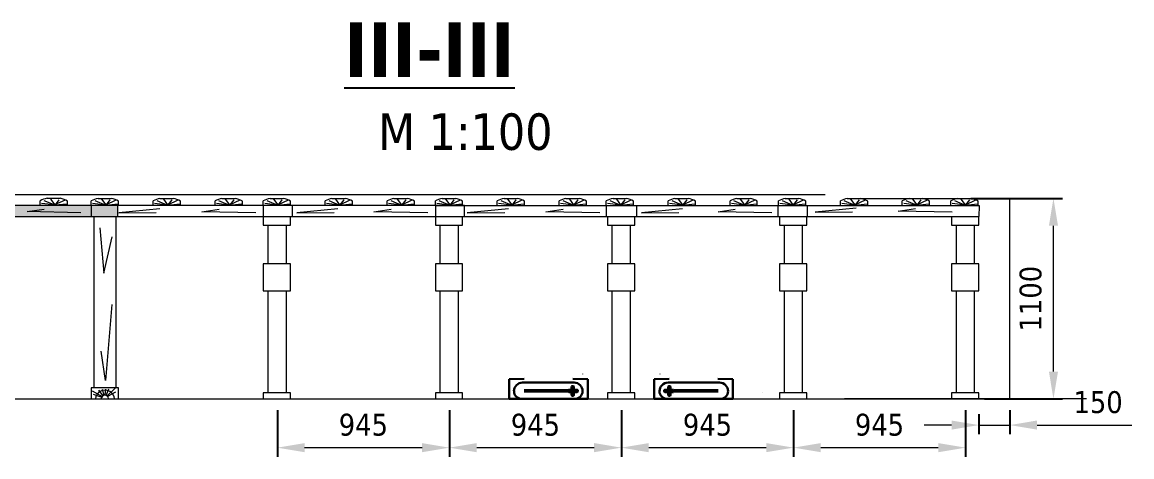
# Model space of a CAD drawing. Header units: millimetres. Extents: x 1757 to 4342, y -1901 to 53.
# Drawn here: x 4046.9 to 4107.9, y -523.2 to -499.4 of the extents above; entities that cross this region are included whole.
import ezdxf

# ---------------------------------------------------------------- set-up
doc = ezdxf.new("R2010")
doc.units = ezdxf.units.MM
doc.header["$LTSCALE"] = 0.1
doc.linetypes.add('DASHED', pattern=[0.75, 0.5, -0.25])
doc.styles.add('стиль', font='TAHOMA.TTF')
doc.dimstyles.new('Копия DIN', dxfattribs={"dimtxt": 2, "dimasz": 2.5, "dimexe": 0.5, "dimexo": 0.625, "dimtad": 0, "dimdec": 0, "dimlfac": 100, "dimzin": 4, "dimdsep": 46, "dimtxsty": 'стиль', "dimcen": 2.5, "dimclre": 256, "dimclrt": 256, "dimadec": 0, "dimazin": 2, "dimtfac": 1, "dimtdec": 0, "dimtmove": 0, "dimatfit": 3, "dimfxl": 1.25, "dimtvp": 1, "dimtolj": 1, "dimtzin": 0, "dimlwd": 0, "dimarcsym": 0})

# ---------------------------------------------------------------- blocks, each defined once
blk = doc.blocks.new('*D447')
at = {"linetype": 'ByBlock', "lineweight": -2}
for p, q in [((4099.458, -520.877), (4099.458, -521.973)), ((4101.158, -520.664), (4101.158, -521.973))]:
    blk.add_line(p, q, dxfattribs=at)
at = {"color": 0, "linetype": 'ByBlock', "lineweight": 0}
for p, q in [((4097.958, -521.473), (4096.458, -521.473)), ((4099.458, -521.473), (4101.158, -521.473)), ((4102.658, -521.473), (4107.862, -521.473))]:
    blk.add_line(p, q, dxfattribs=at)
at = {"color": 0, "lineweight": 0}
for points in [[(4097.958, -521.223), (4097.958, -521.723), (4099.458, -521.473)], [(4102.658, -521.223), (4102.658, -521.723), (4101.158, -521.473)]]:
    blk.add_solid(points, dxfattribs=at)
at = {"layer": 'Defpoints', "color": 0, "lineweight": 0}
for p in [(4099.458, -520.252), (4101.158, -520.039), (4101.158, -521.473)]:
    blk.add_point(p, dxfattribs=at)
at = {"lineweight": 15, "insert": (4106.01, -520.224), "char_height": 1.2, "attachment_point": 5, "style": 'стиль'}
blk.add_mtext('\\A1;150', dxfattribs=at)
blk = doc.blocks.new('*D443')
at = {"linetype": 'ByBlock', "lineweight": -2}
for p, q in [((4089.279, -520.655), (4089.279, -523.212)), ((4098.729, -520.655), (4098.729, -523.212))]:
    blk.add_line(p, q, dxfattribs=at)
at = {"color": 0, "linetype": 'ByBlock', "lineweight": 0}
blk.add_line((4090.779, -522.712), (4097.229, -522.712), dxfattribs=at)
at = {"color": 0, "lineweight": 0}
for points in [[(4090.779, -522.462), (4090.779, -522.962), (4089.279, -522.712)], [(4097.229, -522.462), (4097.229, -522.962), (4098.729, -522.712)]]:
    blk.add_solid(points, dxfattribs=at)
at = {"layer": 'Defpoints', "color": 0, "lineweight": 0}
for p in [(4089.279, -520.03), (4098.729, -520.03), (4098.729, -522.712)]:
    blk.add_point(p, dxfattribs=at)
at = {"lineweight": 15, "insert": (4094.004, -521.463), "char_height": 1.2, "attachment_point": 5, "style": 'стиль'}
blk.add_mtext('\\A1;945', dxfattribs=at)
blk = doc.blocks.new('*D448')
at = {"linetype": 'ByBlock', "lineweight": -2}
for p, q in [((4099.018, -509.039), (4104.058, -509.039)), ((4099.768, -520.039), (4104.058, -520.039))]:
    blk.add_line(p, q, dxfattribs=at)
at = {"color": 0, "linetype": 'ByBlock', "lineweight": 0}
blk.add_line((4103.558, -518.539), (4103.558, -510.539), dxfattribs=at)
at = {"color": 0, "lineweight": 0}
for points in [[(4103.308, -510.539), (4103.808, -510.539), (4103.558, -509.039)], [(4103.308, -518.539), (4103.808, -518.539), (4103.558, -520.039)]]:
    blk.add_solid(points, dxfattribs=at)
at = {"layer": 'Defpoints', "color": 0, "lineweight": 0}
for p in [(4098.393, -509.039), (4103.558, -509.039), (4099.143, -520.039)]:
    blk.add_point(p, dxfattribs=at)
at = {"lineweight": 0, "insert": (4102.308, -514.539), "char_height": 1.2, "attachment_point": 5, "rotation": 90, "style": 'стиль'}
blk.add_mtext('\\A1;1100', dxfattribs=at)
blk = doc.blocks.new('з0.15')
at = {"color": 7, "lineweight": 15}
for p, q in [((4546.206, -853.806), (4546.933, -853.806)), ((4545.833, -854.206), (4545.833, -853.942)), ((4547.333, -854.206), (4547.333, -853.956))]:
    blk.add_line(p, q, dxfattribs=at)
for points in [[(4546.858, -853.891), (4546.644, -854.16), (4546.412, -853.845)], [(4547.193, -853.91), (4546.617, -854.17), (4545.91, -854.095)], [(4546.031, -853.919), (4546.626, -854.17), (4547.295, -854.105)]]:
    blk.add_lwpolyline(points, dxfattribs=at)
for centre, radius, start, end in [((4546.451, -855.05), 1.269, 101.14815, 119.14223), ((4546.698, -855.035), 1.251, 59.50616, 79.18788)]:
    blk.add_arc(centre, radius, start, end, dxfattribs=at)
blk = doc.blocks.new('*D444')
at = {"linetype": 'ByBlock', "lineweight": -2}
for p, q in [((4079.829, -520.655), (4079.829, -523.212)), ((4089.279, -520.655), (4089.279, -523.212))]:
    blk.add_line(p, q, dxfattribs=at)
at = {"color": 0, "linetype": 'ByBlock', "lineweight": 0}
blk.add_line((4081.329, -522.712), (4087.779, -522.712), dxfattribs=at)
at = {"color": 0, "lineweight": 0}
for points in [[(4081.329, -522.462), (4081.329, -522.962), (4079.829, -522.712)], [(4087.779, -522.462), (4087.779, -522.962), (4089.279, -522.712)]]:
    blk.add_solid(points, dxfattribs=at)
at = {"layer": 'Defpoints', "color": 0, "lineweight": 0}
for p in [(4079.829, -520.03), (4089.279, -520.03), (4089.279, -522.712)]:
    blk.add_point(p, dxfattribs=at)
at = {"lineweight": 15, "insert": (4084.554, -521.463), "char_height": 1.2, "attachment_point": 5, "style": 'стиль'}
blk.add_mtext('\\A1;945', dxfattribs=at)
blk = doc.blocks.new('*D445')
at = {"linetype": 'ByBlock', "lineweight": -2}
for p, q in [((4070.379, -520.655), (4070.379, -523.212)), ((4079.829, -520.655), (4079.829, -523.212))]:
    blk.add_line(p, q, dxfattribs=at)
at = {"color": 0, "linetype": 'ByBlock', "lineweight": 0}
blk.add_line((4071.879, -522.712), (4078.329, -522.712), dxfattribs=at)
at = {"color": 0, "lineweight": 0}
for points in [[(4071.879, -522.462), (4071.879, -522.962), (4070.379, -522.712)], [(4078.329, -522.462), (4078.329, -522.962), (4079.829, -522.712)]]:
    blk.add_solid(points, dxfattribs=at)
at = {"layer": 'Defpoints', "color": 0, "lineweight": 0}
for p in [(4070.379, -520.03), (4079.829, -520.03), (4079.829, -522.712)]:
    blk.add_point(p, dxfattribs=at)
at = {"lineweight": 15, "insert": (4075.104, -521.463), "char_height": 1.2, "attachment_point": 5, "style": 'стиль'}
blk.add_mtext('\\A1;945', dxfattribs=at)
blk = doc.blocks.new('*D446')
at = {"linetype": 'ByBlock', "lineweight": -2}
for p, q in [((4060.929, -520.655), (4060.929, -523.212)), ((4070.379, -520.655), (4070.379, -523.212))]:
    blk.add_line(p, q, dxfattribs=at)
at = {"color": 0, "linetype": 'ByBlock', "lineweight": 0}
blk.add_line((4062.429, -522.712), (4068.879, -522.712), dxfattribs=at)
at = {"color": 0, "lineweight": 0}
for points in [[(4062.429, -522.462), (4062.429, -522.962), (4060.929, -522.712)], [(4068.879, -522.462), (4068.879, -522.962), (4070.379, -522.712)]]:
    blk.add_solid(points, dxfattribs=at)
at = {"layer": 'Defpoints', "color": 0, "lineweight": 0}
for p in [(4060.929, -520.03), (4070.379, -520.03), (4070.379, -522.712)]:
    blk.add_point(p, dxfattribs=at)
at = {"lineweight": 15, "insert": (4065.654, -521.463), "char_height": 1.2, "attachment_point": 5, "style": 'стиль'}
blk.add_mtext('\\A1;945', dxfattribs=at)

msp = doc.modelspace()

# ---------------------------------------------------------------- hatches: boundary and pattern name
at = {"lineweight": 15, "true_color": 0xffffff}
msp.add_hatch(color=7, dxfattribs=at).paths.add_polyline_path([(4041.107, -509.43), (4041.107, -510.03), (4052.166, -510.03), (4052.167, -509.43)])

# ---------------------------------------------------------------- linework, layer by layer
at = {"color": 7, "lineweight": 15}
for p, q in [((4040.329, -508.826), (4091.024, -508.826)), ((4092.251, -509.039), (4101.158, -509.039)), ((4050.857, -510.03), (4050.857, -519.43)), ((4052.057, -510.03), (4052.057, -519.43)), ((4060.408, -510.499), (4060.408, -512.62)), ((4061.408, -510.499), (4061.408, -512.62)), ((4069.858, -510.499), (4069.858, -512.62)), ((4070.858, -510.499), (4070.858, -512.62)), ((4079.308, -510.499), (4079.308, -512.62)), ((4080.308, -510.499), (4080.308, -512.62)), ((4088.758, -510.499), (4088.758, -512.62)), ((4089.758, -510.499), (4089.758, -512.62)), ((4098.208, -510.499), (4098.208, -512.62)), ((4099.208, -510.499), (4099.208, -512.62)), ((4060.408, -514.115), (4060.408, -519.706)), ((4061.408, -514.115), (4061.408, -519.706)), ((4069.858, -514.115), (4069.858, -519.706)), ((4070.858, -514.115), (4070.858, -519.706)), ((4079.308, -514.115), (4079.308, -519.706)), ((4080.308, -514.115), (4080.308, -519.706)), ((4088.758, -514.115), (4088.758, -519.706)), ((4089.758, -514.115), (4089.758, -519.706)), ((4098.208, -514.115), (4098.208, -519.706)), ((4099.208, -514.115), (4099.208, -519.706)), ((4033.671, -520.039), (4101.158, -520.039)), ((4098.729, -520.039), (4092.089, -520.039)), ((4105.369, -520.039), (4098.729, -520.039))]:
    msp.add_line(p, q, dxfattribs=at)
at = {"color": 7, "lineweight": 0}
msp.add_line((4101.158, -520.039), (4101.158, -509.039), dxfattribs=at)
at = {"color": 0, "linetype": 'Continuous', "lineweight": 15}
for p, q in [((4077.682, -518.654), (4077.682, -518.676)), ((4081.933, -518.654), (4081.933, -518.676))]:
    msp.add_line(p, q, dxfattribs=at)
at = {"linetype": 'Continuous', "lineweight": 30}
for p, q in [((4074.492, -518.942), (4073.668, -518.946)), ((4073.668, -518.946), (4073.668, -520.039)), ((4077.16, -518.942), (4077.984, -518.946)), ((4077.984, -518.946), (4077.984, -520.039)), ((4082.455, -518.942), (4081.631, -518.946)), ((4081.631, -518.946), (4081.631, -520.039)), ((4085.123, -518.942), (4085.948, -518.946)), ((4085.948, -518.946), (4085.948, -520.039)), ((4077.984, -520.039), (4073.668, -520.039)), ((4081.631, -520.039), (4085.948, -520.039))]:
    msp.add_line(p, q, dxfattribs=at)
at = {"color": 0, "linetype": 'Continuous', "lineweight": 30}
for p, q in [((4077.215, -519.143), (4074.395, -519.143)), ((4076.522, -519.143), (4077.227, -519.143)), ((4083.093, -519.143), (4082.388, -519.143)), ((4082.4, -519.143), (4085.22, -519.143)), ((4077.695, -519.611), (4077.695, -519.617)), ((4081.92, -519.611), (4081.92, -519.617)), ((4077.274, -520.038), (4073.668, -520.038)), ((4082.341, -520.038), (4085.948, -520.038))]:
    msp.add_line(p, q, dxfattribs=at)
at = {"color": 7, "linetype": 'DASHED', "lineweight": 15}
for p, q in [((4073.668, -519.491), (4073.665, -519.491)), ((4085.948, -519.491), (4085.95, -519.491))]:
    msp.add_line(p, q, dxfattribs=at)
at = {"color": 7, "lineweight": 30}
for p, q in [((4076.933, -519.541), (4077.406, -519.541)), ((4076.933, -519.663), (4077.406, -519.663)), ((4077.091, -519.365), (4077.091, -519.541)), ((4077.091, -519.663), (4077.091, -519.838)), ((4077.213, -519.365), (4077.213, -519.541)), ((4077.213, -519.663), (4077.213, -519.838)), ((4082.682, -519.541), (4082.209, -519.541)), ((4082.682, -519.663), (4082.209, -519.663)), ((4082.402, -519.365), (4082.402, -519.541)), ((4082.402, -519.663), (4082.402, -519.838)), ((4082.524, -519.365), (4082.524, -519.541)), ((4082.524, -519.663), (4082.524, -519.838))]:
    msp.add_line(p, q, dxfattribs=at)
at = {"color": 7, "lineweight": 15}
for points in [[(4041.107, -509.43), (4041.107, -510.03), (4052.166, -510.03), (4052.167, -509.43), (4041.107, -509.43)], [(4050.708, -509.435), (4050.708, -510.035), (4061.767, -510.035), (4061.767, -509.435), (4050.708, -509.435)], [(4060.158, -509.435), (4060.158, -510.035), (4071.217, -510.035), (4071.217, -509.435), (4060.158, -509.435)], [(4069.608, -509.439), (4069.608, -510.039), (4080.667, -510.039), (4080.667, -509.439), (4069.608, -509.439)], [(4078.993, -509.439), (4078.993, -510.039), (4090.052, -510.039), (4090.053, -509.439), (4078.993, -509.439)], [(4088.427, -509.439), (4088.427, -510.039), (4099.486, -510.039), (4099.487, -509.439), (4088.427, -509.439)], [(4050.138, -509.822), (4047.181, -509.765), (4048.128, -509.621)], [(4054.47, -509.612), (4052.216, -509.827), (4054.269, -509.813)], [(4059.739, -509.827), (4056.782, -509.77), (4057.729, -509.626)], [(4060.158, -510.043), (4060.158, -510.499), (4061.658, -510.499), (4061.658, -510.043), (4060.158, -510.043)], [(4064.246, -509.612), (4061.992, -509.827), (4064.045, -509.813)], [(4069.189, -509.827), (4066.232, -509.77), (4067.179, -509.626)], [(4069.608, -510.043), (4069.608, -510.499), (4071.108, -510.499), (4071.108, -510.043), (4069.608, -510.043)], [(4073.617, -509.616), (4071.364, -509.831), (4073.416, -509.817)], [(4078.639, -509.831), (4075.682, -509.774), (4076.629, -509.63)], [(4079.058, -510.043), (4079.058, -510.499), (4080.558, -510.499), (4080.558, -510.043), (4079.058, -510.043)], [(4083.183, -509.616), (4080.929, -509.831), (4082.982, -509.817)], [(4088.091, -509.831), (4085.133, -509.774), (4086.081, -509.63)], [(4088.508, -510.043), (4088.508, -510.499), (4090.008, -510.499), (4090.008, -510.043), (4088.508, -510.043)], [(4092.725, -509.574), (4090.472, -509.79), (4092.525, -509.775)], [(4097.994, -509.79), (4095.037, -509.732), (4095.984, -509.589)], [(4097.958, -510.043), (4097.958, -510.499), (4099.458, -510.499), (4099.458, -510.043), (4097.958, -510.043)], [(4051.172, -510.651), (4051.401, -513.147), (4051.86, -511.139)], [(4060.158, -512.62), (4060.157, -514.115), (4061.658, -514.115), (4061.658, -512.62), (4060.158, -512.62)], [(4069.608, -512.62), (4069.607, -514.115), (4071.108, -514.115), (4071.108, -512.62), (4069.608, -512.62)], [(4079.058, -512.62), (4079.057, -514.115), (4080.558, -514.115), (4080.558, -512.62), (4079.058, -512.62)], [(4088.508, -512.62), (4088.507, -514.115), (4090.008, -514.115), (4090.008, -512.62), (4088.508, -512.62)], [(4097.958, -512.62), (4097.957, -514.115), (4099.458, -514.115), (4099.458, -512.62), (4097.958, -512.62)], [(4051.832, -514.868), (4051.487, -519.026), (4051.258, -517.42)], [(4050.707, -519.43), (4050.707, -520.03), (4052.207, -520.03), (4052.207, -519.43), (4050.707, -519.43)], [(4050.757, -519.593), (4051.306, -519.908)], [(4050.816, -519.769), (4051.287, -519.934)], [(4051.356, -519.866), (4051.126, -519.555)], [(4051.417, -519.843), (4051.319, -519.525)], [(4051.468, -519.839), (4051.508, -519.508)], [(4051.519, -519.848), (4051.669, -519.488)], [(4052.037, -519.438), (4051.577, -519.878)], [(4052.046, -519.662), (4051.609, -519.908)], [(4087.588, -519.704), (4087.59, -519.704)]]:
    msp.add_lwpolyline(points, dxfattribs=at)
at = {"color": 7, "lineweight": 15, "ltscale": 0.4}
for points in [[(4060.158, -519.706), (4060.158, -520.039), (4061.658, -520.039), (4061.658, -519.706), (4060.158, -519.706)], [(4069.608, -519.706), (4069.608, -520.039), (4071.108, -520.039), (4071.108, -519.706), (4069.608, -519.706)], [(4079.058, -519.706), (4079.058, -520.039), (4080.558, -520.039), (4080.558, -519.706), (4079.058, -519.706)], [(4088.508, -519.706), (4088.508, -520.039), (4090.008, -520.039), (4090.008, -519.706), (4088.508, -519.706)], [(4097.958, -519.706), (4097.958, -520.039), (4099.458, -520.039), (4099.458, -519.706), (4097.958, -519.706)]]:
    msp.add_lwpolyline(points, dxfattribs=at)
at = {"color": 0, "linetype": 'Continuous', "lineweight": 50}
for points in [[(4076.898, -519.603), (4074.477, -519.603)], [(4082.717, -519.603), (4085.139, -519.603)]]:
    msp.add_lwpolyline(points, dxfattribs=at)
at = {"color": 0, "linetype": 'Continuous', "lineweight": 30}
for centre, radius, start, end in [((4074.395, -519.611), 0.468, 90, 180), ((4077.227, -519.611), 0.468, 0, 90), ((4082.388, -519.611), 0.468, 90, 180), ((4085.22, -519.611), 0.468, 0, 90), ((4074.349, -519.617), 0.421, 180, 270), ((4077.274, -519.617), 0.421, 270, 0), ((4082.341, -519.617), 0.421, 180, 270), ((4085.266, -519.617), 0.421, 270, 0)]:
    msp.add_arc(centre, radius, start, end, dxfattribs=at)
at = {"color": 7, "lineweight": 15}
for centre, radius, start, end in [((4051.463, -520.096), 0.537, 8.91252, 171.08748), ((4051.458, -520.039), 0.2, 7.43413, 172.56587)]:
    msp.add_arc(centre, radius, start, end, dxfattribs=at)
at = {"color": 7, "lineweight": 30}
for centre, start, end in [((4076.968, -519.602), 119.8267, 240.1733), ((4077.152, -519.4), 29.8267, 150.1733), ((4077.152, -519.803), 209.8267, 330.1733), ((4077.371, -519.602), 299.8267, 60.1733), ((4082.244, -519.602), 119.8267, 240.1733), ((4082.463, -519.4), 29.8267, 150.1733), ((4082.463, -519.803), 209.8267, 330.1733), ((4082.647, -519.602), 299.8267, 60.1733)]:
    msp.add_arc(centre, 0.0701, start, end, dxfattribs=at)

# ---------------------------------------------------------------- block references
at = {"color": 7, "lineweight": 15}
for p in [(-497.926, 344.772), (-495.126, 344.767), (-491.726, 344.767), (-488.326, 344.767), (-485.676, 344.767), (-482.276, 344.767), (-478.876, 344.767), (-476.226, 344.767), (-472.826, 344.767), (-469.426, 344.767), (-466.84, 344.767), (-463.44, 344.767), (-460.04, 344.767), (-457.378, 344.767), (-453.978, 344.767), (-450.578, 344.767), (-447.915, 344.767)]:
    msp.add_blockref('з0.15', p, dxfattribs=at)

# ---------------------------------------------------------------- texts
at = {"color": 7, "insert": (4008.333, -499.375), "char_height": 3, "width": 125.89643, "attachment_point": 1, "style": 'стиль'}
msp.add_mtext('\\A1;\\pi56.264;{\\fTahoma|b1|i0|c204|p34;\\LIII-III\\P\\pi58.126;\\fTahoma|b0|i0|c204|p34;\\H0.66667x;\\lМ 1:100}', dxfattribs=at)

# ---------------------------------------------------------------- dimensions: what is measured, and where the dimension line sits
at = {"color": 7, "lineweight": 0}
dim = msp.add_linear_dim(base=(4103.558, -509.039), p1=(4099.143, -520.039), p2=(4098.393, -509.039), angle=90, dimstyle='Копия DIN', override={"dimtxt": 1.2, "dimasz": 1.5}, dxfattribs=at)
dim.commit()
dim.dimension.update_dxf_attribs({"geometry": '*D448', "text_midpoint": (4102.308, -514.539)})
at = {"color": 7, "lineweight": 15}
dim = msp.add_linear_dim(base=(4101.158, -521.473), p1=(4099.458, -520.252), p2=(4101.158, -520.039), text='150', dimstyle='Копия DIN', override={"dimtxt": 1.2, "dimasz": 1.5}, dxfattribs=at)
dim.commit()
dim.dimension.update_dxf_attribs({"geometry": '*D447', "text_midpoint": (4106.01, -520.224)})
for base, p1, p2, picture, middle in [((4070.379, -522.712), (4060.929, -520.03), (4070.379, -520.03), '*D446', (4065.654, -521.463)), ((4079.829, -522.712), (4070.379, -520.03), (4079.829, -520.03), '*D445', (4075.104, -521.463)), ((4089.279, -522.712), (4079.829, -520.03), (4089.279, -520.03), '*D444', (4084.554, -521.463)), ((4098.729, -522.712), (4089.279, -520.03), (4098.729, -520.03), '*D443', (4094.004, -521.463))]:
    dim = msp.add_linear_dim(base=base, p1=p1, p2=p2, dimstyle='Копия DIN', override={"dimtxt": 1.2, "dimasz": 1.5}, dxfattribs=at)
    dim.commit()
    dim.dimension.update_dxf_attribs({"geometry": picture, "text_midpoint": middle})

doc.saveas('drawing.dxf')
